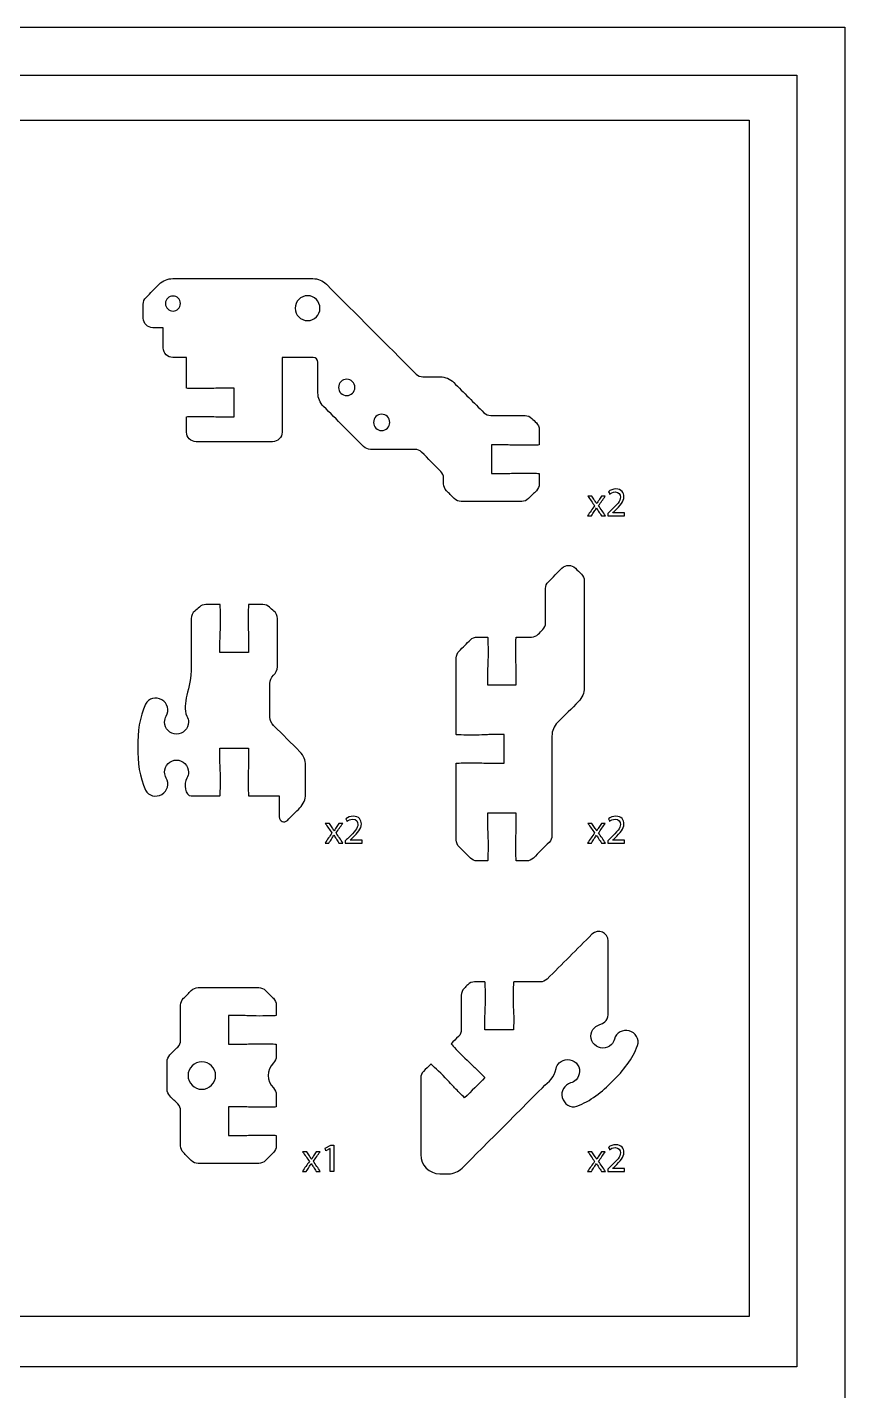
# Model space of a CAD drawing. Extents: x 0 to 465, y 0 to 285.
# Drawn here: x 379.7 to 465.2, y 142.7 to 285.2 of the extents above; entities that cross this region are included whole.
import ezdxf

# ---------------------------------------------------------------- set-up
doc = ezdxf.new("R2010")
doc.units = 0
doc.header["$MEASUREMENT"] = 0
doc.layers.add('DEFAULT', color=18, linetype='CONTINUOUS')

msp = doc.modelspace()

# ---------------------------------------------------------------- linework, layer by layer
at = {"layer": 'DEFAULT', "color": 18}
for points in [[(465.18, 0.18), (0.18, 0.18), (0.18, 285.18), (465.18, 285.18)], [(460.18, 145.18), (5.18, 145.18), (5.18, 280.18), (460.18, 280.18)], [(455.18, 150.45), (80.18, 150.45), (80.18, 275.45), (455.18, 275.45)], [(411.37, 168), (411.37, 168), (410.89, 167.74), (410.82, 168.03), (411.42, 168.35), (411.73, 168.35), (411.73, 165.6), (411.37, 165.6)]]:
    msp.add_lwpolyline(points, close=True, dxfattribs=at)
at = {"layer": 'DEFAULT', "color": 1}
for points, knots in [([(429.71, 241.53), (430, 241.53), (430.5, 241.49), (431.47, 241.49), (432.43, 241.49), (433.22, 241.51), (433.22, 241.53), (433.22, 242.06), (433.22, 242.59), (433.22, 243.12), (433.22, 243.39), (433.11, 243.64), (432.92, 243.83), (432.76, 243.99), (432.6, 244.15), (432.44, 244.3), (432.26, 244.49), (432, 244.6), (431.74, 244.6), (430.54, 244.6), (429.35, 244.6), (428.15, 244.6), (427.88, 244.6), (427.63, 244.7), (427.44, 244.89), (426.39, 245.94), (425.34, 247), (424.28, 248.05), (423.91, 248.43), (423.4, 248.64), (422.87, 248.64), (422.26, 248.64), (421.66, 248.64), (421.05, 248.64), (420.79, 248.64), (420.54, 248.75), (420.34, 248.93), (417.22, 252.06), (414.09, 255.19), (410.96, 258.32), (410.58, 258.7), (410.08, 258.91), (409.54, 258.91), (404.66, 258.91), (399.78, 258.91), (394.91, 258.91), (394.37, 258.91), (393.86, 258.7), (393.48, 258.32), (393.02, 257.86), (392.56, 257.4), (392.1, 256.93), (391.91, 256.75), (391.81, 256.49), (391.81, 256.22), (391.81, 255.74), (391.81, 255.26), (391.81, 254.77), (391.81, 254.22), (392.25, 253.78), (392.8, 253.78), (393.17, 253.78), (393.54, 253.78), (393.9, 253.78), (393.9, 253.07), (393.9, 252.36), (393.9, 251.66), (393.9, 251.11), (394.36, 250.66), (394.91, 250.66), (395.38, 250.66), (395.85, 250.66), (396.32, 250.66), (396.32, 249.59), (396.32, 248.53), (396.32, 247.46), (396.32, 247.43), (397.11, 247.41), (398.07, 247.41), (399.04, 247.41), (399.54, 247.46), (399.82, 247.46), (400.32, 247.46), (400.82, 247.46), (401.32, 247.46), (401.32, 246.46), (401.32, 245.46), (401.32, 244.46), (400.82, 244.46), (400.32, 244.46), (399.82, 244.46), (399.54, 244.46), (399.04, 244.51), (398.07, 244.51), (397.11, 244.51), (396.32, 244.49), (396.32, 244.46), (396.33, 243.93), (396.33, 243.4), (396.33, 242.86), (396.33, 242.31), (396.78, 241.86), (397.33, 241.86), (400, 241.86), (402.66, 241.86), (405.32, 241.86), (405.88, 241.86), (406.33, 242.31), (406.33, 242.86), (406.33, 245.46), (406.33, 248.06), (406.33, 250.66), (407.41, 250.66), (408.49, 250.66), (409.58, 250.66), (409.86, 250.66), (410.08, 250.44), (410.08, 250.16), (410.08, 249.09), (410.08, 248.03), (410.08, 246.96), (410.08, 246.43), (410.29, 245.92), (410.66, 245.55), (412.06, 244.15), (413.45, 242.75), (414.85, 241.35), (415.04, 241.17), (415.29, 241.06), (415.56, 241.06), (417.11, 241.06), (418.66, 241.06), (420.21, 241.06), (420.48, 241.06), (420.73, 240.96), (420.92, 240.77), (421.59, 240.1), (422.25, 239.43), (422.92, 238.76), (423.11, 238.57), (423.22, 238.32), (423.22, 238.05), (423.22, 237.85), (423.22, 237.65), (423.22, 237.45), (423.22, 237.18), (423.33, 236.93), (423.51, 236.74), (423.79, 236.47), (424.06, 236.19), (424.33, 235.91), (424.52, 235.73), (424.78, 235.62), (425.05, 235.62), (427.16, 235.62), (429.27, 235.62), (431.39, 235.62), (431.65, 235.62), (431.91, 235.73), (432.09, 235.91), (432.37, 236.19), (432.65, 236.47), (432.92, 236.74), (433.11, 236.93), (433.22, 237.18), (433.22, 237.45), (433.22, 237.81), (433.22, 238.17), (433.22, 238.54), (433.22, 238.56), (432.43, 238.59), (431.47, 238.59), (430.5, 238.59), (430, 238.54), (429.71, 238.54), (429.21, 238.54), (428.71, 238.54), (428.22, 238.54), (428.22, 239.54), (428.22, 240.54), (428.22, 241.53), (428.71, 241.53), (429.21, 241.53), (429.71, 241.53)], [4.25, 4.25, 4.25, 4.25, 5.25, 5.25, 5.25, 6.25, 6.25, 6.25, 10.75, 10.75, 10.75, 11.75, 11.75, 11.75, 13.659241, 13.659241, 13.659241, 14.659241, 14.659241, 14.659241, 24.839241, 24.839241, 24.839241, 25.839241, 25.839241, 25.839241, 38.517667, 38.517667, 38.517667, 39.517667, 39.517667, 39.517667, 44.667667, 44.667667, 44.667667, 45.667667, 45.667667, 45.667667, 83.306962, 83.306962, 83.306962, 84.306962, 84.306962, 84.306962, 125.786962, 125.786962, 125.786962, 126.786962, 126.786962, 126.786962, 132.351897, 132.351897, 132.351897, 133.351897, 133.351897, 133.351897, 137.461897, 137.461897, 137.461897, 138.461897, 138.461897, 138.461897, 141.581897, 141.581897, 141.581897, 147.581897, 147.581897, 147.581897, 148.581897, 148.581897, 148.581897, 152.601897, 152.601897, 152.601897, 161.671897, 161.671897, 161.671897, 162.671897, 162.671897, 162.671897, 163.671897, 163.671897, 163.671897, 167.921897, 167.921897, 167.921897, 176.421897, 176.421897, 176.421897, 180.671897, 180.671897, 180.671897, 181.671897, 181.671897, 181.671897, 182.671897, 182.671897, 182.671897, 187.201908, 187.201908, 187.201908, 188.201908, 188.201908, 188.201908, 210.851908, 210.851908, 210.851908, 211.851908, 211.851908, 211.851908, 233.951908, 233.951908, 233.951908, 243.161908, 243.161908, 243.161908, 244.161908, 244.161908, 244.161908, 253.231908, 253.231908, 253.231908, 254.231908, 254.231908, 254.231908, 271.032765, 271.032765, 271.032765, 272.032765, 272.032765, 272.032765, 285.222765, 285.222765, 285.222765, 286.222765, 286.222765, 286.222765, 294.26964, 294.26964, 294.26964, 295.26964, 295.26964, 295.26964, 296.97964, 296.97964, 296.97964, 297.97964, 297.97964, 297.97964, 301.28893, 301.28893, 301.28893, 302.28893, 302.28893, 302.28893, 320.25893, 320.25893, 320.25893, 321.25893, 321.25893, 321.25893, 324.58941, 324.58941, 324.58941, 325.58941, 325.58941, 325.58941, 328.66941, 328.66941, 328.66941, 329.66941, 329.66941, 329.66941, 330.66941, 330.66941, 330.66941, 334.91941, 334.91941, 334.91941, 343.41941, 343.41941, 343.41941, 347.66941, 347.66941, 347.66941, 347.66941]), ([(394.92, 255.52), (394.49, 255.52), (394.13, 255.87), (394.13, 256.31), (394.13, 256.74), (394.49, 257.09), (394.92, 257.09), (395.35, 257.09), (395.7, 256.74), (395.7, 256.31), (395.7, 255.87), (395.35, 255.52), (394.92, 255.52)], [1, 1, 1, 1, 2, 2, 2, 3, 3, 3, 4, 4, 4, 5, 5, 5, 5]), ([(409, 254.52), (408.28, 254.52), (407.69, 255.1), (407.69, 255.82), (407.69, 256.53), (408.28, 257.12), (409, 257.12), (409.71, 257.12), (410.29, 256.53), (410.29, 255.82), (410.29, 255.1), (409.71, 254.52), (409, 254.52)], [1, 1, 1, 1, 2, 2, 2, 3, 3, 3, 4, 4, 4, 5, 5, 5, 5]), ([(413.09, 246.68), (412.62, 246.68), (412.24, 247.06), (412.24, 247.53), (412.24, 248), (412.62, 248.39), (413.09, 248.39), (413.56, 248.39), (413.94, 248), (413.94, 247.53), (413.94, 247.06), (413.56, 246.68), (413.09, 246.68)], [1, 1, 1, 1, 2, 2, 2, 3, 3, 3, 4, 4, 4, 5, 5, 5, 5]), ([(416.74, 243.03), (416.27, 243.03), (415.89, 243.41), (415.89, 243.88), (415.89, 244.36), (416.27, 244.74), (416.74, 244.74), (417.21, 244.74), (417.59, 244.36), (417.59, 243.88), (417.59, 243.41), (417.21, 243.03), (416.74, 243.03)], [1, 1, 1, 1, 2, 2, 2, 3, 3, 3, 4, 4, 4, 5, 5, 5, 5]), ([(435.6, 228.64), (435.12, 228.17), (434.65, 227.7), (434.18, 227.22), (433.99, 227.03), (433.88, 226.78), (433.88, 226.52), (433.88, 225.32), (433.88, 224.12), (433.88, 222.93), (433.88, 222.66), (433.78, 222.41), (433.59, 222.22), (433.43, 222.06), (433.28, 221.9), (433.12, 221.74), (432.93, 221.56), (432.68, 221.45), (432.41, 221.45), (431.88, 221.45), (431.35, 221.45), (430.82, 221.45), (430.79, 221.45), (430.77, 220.67), (430.77, 219.7), (430.77, 218.73), (430.82, 218.24), (430.82, 217.95), (430.82, 217.45), (430.82, 216.95), (430.82, 216.45), (429.82, 216.45), (428.82, 216.45), (427.82, 216.45), (427.82, 216.95), (427.82, 217.45), (427.82, 217.95), (427.82, 218.24), (427.87, 218.73), (427.87, 219.7), (427.87, 220.67), (427.85, 221.45), (427.82, 221.45), (427.46, 221.45), (427.1, 221.45), (426.74, 221.45), (426.47, 221.45), (426.22, 221.35), (426.03, 221.16), (425.63, 220.76), (425.24, 220.37), (424.84, 219.97), (424.66, 219.79), (424.55, 219.53), (424.55, 219.27), (424.55, 216.59), (424.55, 213.92), (424.55, 211.25), (424.55, 211.22), (425.33, 211.2), (426.3, 211.2), (427.27, 211.2), (427.77, 211.25), (428.05, 211.25), (428.55, 211.25), (429.05, 211.25), (429.55, 211.25), (429.55, 210.25), (429.55, 209.25), (429.55, 208.25), (429.05, 208.25), (428.55, 208.25), (428.05, 208.25), (427.77, 208.25), (427.27, 208.3), (426.3, 208.3), (425.33, 208.3), (424.55, 208.28), (424.55, 208.25), (424.55, 205.58), (424.55, 202.9), (424.55, 200.23), (424.55, 199.96), (424.66, 199.71), (424.85, 199.52), (425.24, 199.13), (425.63, 198.74), (426.03, 198.34), (426.21, 198.16), (426.47, 198.05), (426.73, 198.05), (427.1, 198.05), (427.46, 198.05), (427.82, 198.05), (427.85, 198.05), (427.87, 198.83), (427.87, 199.8), (427.87, 200.77), (427.82, 201.26), (427.82, 201.55), (427.82, 202.05), (427.82, 202.55), (427.82, 203.05), (428.82, 203.05), (429.82, 203.05), (430.82, 203.05), (430.82, 202.55), (430.82, 202.05), (430.82, 201.55), (430.82, 201.26), (430.77, 200.77), (430.77, 199.8), (430.77, 198.83), (430.8, 198.05), (430.82, 198.05), (431.18, 198.05), (431.54, 198.05), (431.91, 198.05), (432.17, 198.05), (432.43, 198.16), (432.61, 198.34), (433.16, 198.89), (433.71, 199.44), (434.26, 199.99), (434.45, 200.17), (434.55, 200.43), (434.55, 200.7), (434.55, 204.16), (434.55, 207.63), (434.55, 211.1), (434.55, 211.63), (434.76, 212.14), (435.14, 212.52), (435.87, 213.25), (436.61, 213.98), (437.34, 214.72), (437.71, 215.09), (437.93, 215.6), (437.93, 216.13), (437.93, 219.86), (437.93, 223.59), (437.93, 227.32), (437.93, 227.58), (437.82, 227.84), (437.63, 228.02), (437.42, 228.23), (437.22, 228.44), (437.01, 228.64), (436.62, 229.03), (435.99, 229.03), (435.6, 228.64)], [0, 0, 0, 0, 5.696452, 5.696452, 5.696452, 6.696452, 6.696452, 6.696452, 16.873452, 16.873452, 16.873452, 17.873452, 17.873452, 17.873452, 19.789725, 19.789725, 19.789725, 20.789725, 20.789725, 20.789725, 25.289725, 25.289725, 25.289725, 26.289725, 26.289725, 26.289725, 27.289725, 27.289725, 27.289725, 31.539725, 31.539725, 31.539725, 40.039725, 40.039725, 40.039725, 44.289725, 44.289725, 44.289725, 45.289725, 45.289725, 45.289725, 46.289725, 46.289725, 46.289725, 49.365725, 49.365725, 49.365725, 50.365725, 50.365725, 50.365725, 55.117482, 55.117482, 55.117482, 56.117482, 56.117482, 56.117482, 78.833482, 78.833482, 78.833482, 79.833482, 79.833482, 79.833482, 80.833482, 80.833482, 80.833482, 85.093482, 85.093482, 85.093482, 93.593482, 93.593482, 93.593482, 97.853482, 97.853482, 97.853482, 98.853482, 98.853482, 98.853482, 99.853482, 99.853482, 99.853482, 122.597482, 122.597482, 122.597482, 123.597482, 123.597482, 123.597482, 128.328028, 128.328028, 128.328028, 129.328028, 129.328028, 129.328028, 132.415028, 132.415028, 132.415028, 133.415028, 133.415028, 133.415028, 134.415028, 134.415028, 134.415028, 138.665028, 138.665028, 138.665028, 147.165028, 147.165028, 147.165028, 151.415028, 151.415028, 151.415028, 152.415028, 152.415028, 152.415028, 153.415028, 153.415028, 153.415028, 156.492028, 156.492028, 156.492028, 157.492028, 157.492028, 157.492028, 164.08863, 164.08863, 164.08863, 165.08863, 165.08863, 165.08863, 194.58463, 194.58463, 194.58463, 195.58463, 195.58463, 195.58463, 204.407908, 204.407908, 204.407908, 205.407908, 205.407908, 205.407908, 237.112908, 237.112908, 237.112908, 238.112908, 238.112908, 238.112908, 240.60334, 240.60334, 240.60334, 241.60334, 241.60334, 241.60334, 241.60334]), ([(406.03, 202.64), (406.03, 203.38), (406.03, 204.11), (406.03, 204.84), (404.96, 204.84), (403.9, 204.84), (402.83, 204.84), (402.8, 204.87), (402.78, 205.64), (402.78, 206.59), (402.78, 207.56), (402.83, 208.05), (402.83, 208.34), (402.83, 208.84), (402.83, 209.34), (402.83, 209.84), (401.83, 209.84), (400.83, 209.84), (399.83, 209.84), (399.83, 209.34), (399.83, 208.84), (399.83, 208.34), (399.83, 208.06), (399.88, 207.56), (399.88, 206.59), (399.88, 205.64), (399.85, 204.86), (399.83, 204.84), (398.83, 204.84), (397.83, 204.84), (396.83, 204.84), (396.17, 204.84), (396.02, 206.11), (396.37, 206.71), (396.47, 206.89), (396.54, 207.11), (396.54, 207.33), (396.54, 208.02), (395.98, 208.59), (395.29, 208.59), (394.6, 208.59), (394.04, 208.02), (394.04, 207.33), (394.04, 207.11), (394.1, 206.9), (394.21, 206.71), (394.55, 206.12), (394.35, 205.35), (393.75, 205), (393.15, 204.66), (392.33, 204.83), (392.04, 205.46), (391.4, 206.81), (391.23, 208.37), (391.23, 209.95), (391.23, 211.52), (391.4, 213.08), (392.04, 214.43), (392.33, 215.06), (393.15, 215.23), (393.75, 214.89), (394.35, 214.54), (394.55, 213.78), (394.21, 213.18), (394.1, 213), (394.04, 212.78), (394.04, 212.55), (394.04, 211.86), (394.6, 211.3), (395.29, 211.3), (395.98, 211.3), (396.54, 211.86), (396.54, 212.55), (396.54, 212.78), (396.46, 212.98), (396.37, 213.18), (395.77, 214.52), (396.83, 215.99), (396.83, 218.36), (396.83, 219.62), (396.83, 222.14), (396.83, 223.39), (396.84, 223.69), (396.96, 223.97), (397.19, 224.16), (397.36, 224.29), (397.52, 224.43), (397.68, 224.58), (397.85, 224.75), (398.1, 224.84), (398.35, 224.85), (398.85, 224.84), (399.34, 224.84), (399.84, 224.84), (399.86, 224.81), (399.89, 224.04), (399.89, 223.09), (399.89, 222.13), (399.83, 221.63), (399.84, 221.34), (399.83, 220.84), (399.83, 220.34), (399.83, 219.84), (400.83, 219.84), (401.83, 219.84), (402.83, 219.84), (402.83, 220.34), (402.83, 220.84), (402.83, 221.34), (402.83, 221.62), (402.78, 222.13), (402.78, 223.1), (402.78, 224.04), (402.81, 224.82), (402.83, 224.84), (403.33, 224.84), (403.83, 224.84), (404.32, 224.84), (404.58, 224.84), (404.82, 224.75), (405.01, 224.57), (405.16, 224.43), (405.31, 224.29), (405.47, 224.16), (405.71, 223.97), (405.84, 223.69), (405.84, 223.39), (405.84, 221.71), (405.84, 220.03), (405.84, 218.35), (405.84, 218), (405.67, 217.69), (405.42, 217.45), (405.19, 217.23), (405.06, 216.92), (405.06, 216.59), (405.06, 215.42), (405.06, 214.26), (405.06, 213.09), (405.06, 212.76), (405.2, 212.43), (405.44, 212.2), (405.46, 212.19), (405.47, 212.18), (405.48, 212.17), (406.39, 211.26), (407.29, 210.36), (408.2, 209.45), (408.57, 209.08), (408.78, 208.57), (408.78, 208.04), (408.78, 207.03), (408.78, 206.02), (408.78, 205.01), (408.78, 204.48), (408.57, 203.97), (408.19, 203.6), (407.76, 203.16), (407.32, 202.73), (406.88, 202.29), (406.57, 201.97), (406.03, 202.2), (406.03, 202.64)], [1, 1, 1, 1, 7.22, 7.22, 7.22, 16.3, 16.3, 16.3, 17.3, 17.3, 17.3, 18.3, 18.3, 18.3, 22.550012, 22.550012, 22.550012, 31.050012, 31.050012, 31.050012, 35.300024, 35.300024, 35.300024, 36.300024, 36.300024, 36.300024, 37.300024, 37.300024, 37.300024, 45.800024, 45.800024, 45.800024, 46.800024, 46.800024, 46.800024, 47.800024, 47.800024, 47.800024, 48.800024, 48.800024, 48.800024, 49.800024, 49.800024, 49.800024, 50.800024, 50.800024, 50.800024, 51.800024, 51.800024, 51.800024, 52.800024, 52.800024, 52.800024, 53.800024, 53.800024, 53.800024, 54.800024, 54.800024, 54.800024, 55.800024, 55.800024, 55.800024, 56.800024, 56.800024, 56.800024, 57.800024, 57.800024, 57.800024, 58.800024, 58.800024, 58.800024, 59.800024, 59.800024, 59.800024, 60.800024, 60.800024, 60.800024, 61.800024, 61.800024, 61.800024, 62.800024, 62.800024, 62.800024, 63.800024, 63.800024, 63.800024, 64.800024, 64.800024, 64.800024, 65.800024, 65.800024, 65.800024, 70.000035, 70.000035, 70.000035, 71.000035, 71.000035, 71.000035, 72.000035, 72.000035, 72.000035, 76.250047, 76.250047, 76.250047, 84.750047, 84.750047, 84.750047, 89.000059, 89.000059, 89.000059, 90.000059, 90.000059, 90.000059, 91.000059, 91.000059, 91.000059, 95.220059, 95.220059, 95.220059, 96.220059, 96.220059, 96.220059, 97.220059, 97.220059, 97.220059, 98.220059, 98.220059, 98.220059, 112.500059, 112.500059, 112.500059, 113.500059, 113.500059, 113.500059, 114.500059, 114.500059, 114.500059, 124.410064, 124.410064, 124.410064, 125.410064, 125.410064, 125.410064, 125.565628, 125.565628, 125.565628, 136.448003, 136.448003, 136.448003, 137.448003, 137.448003, 137.448003, 146.028009, 146.028009, 146.028009, 147.028009, 147.028009, 147.028009, 152.288883, 152.288883, 152.288883, 153.288883, 153.288883, 153.288883, 153.288883]), ([(423.74, 165.35), (423.43, 165.35), (423.13, 165.35), (422.83, 165.35), (421.72, 165.35), (420.82, 166.25), (420.83, 167.35), (420.83, 170.02), (420.83, 172.68), (420.83, 175.34), (420.83, 175.61), (420.93, 175.86), (421.12, 176.05), (421.37, 176.31), (421.63, 176.56), (421.89, 176.82), (421.92, 176.82), (422.49, 176.28), (423.16, 175.62), (423.84, 174.93), (424.16, 174.54), (424.36, 174.34), (424.72, 173.99), (425.07, 173.63), (425.42, 173.28), (426.13, 173.99), (426.84, 174.69), (427.55, 175.4), (427.19, 175.76), (426.84, 176.11), (426.48, 176.46), (426.28, 176.66), (425.9, 176.98), (425.21, 177.67), (424.54, 178.34), (424.01, 178.9), (424.01, 178.94), (424.26, 179.19), (424.52, 179.45), (424.78, 179.7), (424.97, 179.89), (425.07, 180.15), (425.07, 180.41), (425.07, 181.61), (425.07, 182.81), (425.07, 184.01), (425.07, 184.28), (425.17, 184.53), (425.37, 184.72), (425.49, 184.85), (425.62, 184.98), (425.75, 185.11), (425.94, 185.3), (426.19, 185.4), (426.46, 185.4), (426.82, 185.4), (427.19, 185.4), (427.55, 185.4), (427.57, 185.38), (427.6, 184.61), (427.6, 183.65), (427.6, 182.68), (427.55, 182.19), (427.55, 181.9), (427.55, 181.4), (427.55, 180.9), (427.55, 180.4), (428.55, 180.4), (429.55, 180.4), (430.54, 180.4), (430.55, 180.9), (430.55, 181.4), (430.55, 181.9), (430.55, 182.19), (430.49, 182.68), (430.49, 183.65), (430.5, 184.6), (430.52, 185.37), (430.55, 185.4), (431.48, 185.4), (432.41, 185.4), (433.33, 185.4), (433.6, 185.4), (433.85, 185.51), (434.04, 185.7), (435.61, 187.26), (437.17, 188.82), (438.74, 190.39), (439.36, 191.02), (440.44, 190.57), (440.44, 189.68), (440.44, 187.28), (440.44, 184.87), (440.44, 182.47), (440.44, 181.76), (440.44, 181.26), (439.56, 180.94), (439.36, 180.87), (439.16, 180.78), (439, 180.62), (438.51, 180.13), (438.51, 179.33), (439, 178.85), (439.49, 178.36), (440.28, 178.36), (440.77, 178.85), (440.93, 179.01), (441.04, 179.2), (441.09, 179.41), (441.27, 180.08), (441.95, 180.47), (442.62, 180.29), (443.29, 180.11), (443.74, 179.41), (443.51, 178.76), (443, 177.36), (442.02, 176.14), (440.9, 175.02), (439.79, 173.9), (438.57, 172.92), (437.16, 172.42), (436.51, 172.18), (435.81, 172.64), (435.63, 173.31), (435.45, 173.97), (435.85, 174.66), (436.51, 174.84), (436.72, 174.89), (436.92, 175), (437.07, 175.16), (437.56, 175.65), (437.56, 176.44), (437.08, 176.93), (436.59, 177.42), (435.79, 177.42), (435.31, 176.93), (435.14, 176.77), (435.03, 176.58), (434.99, 176.37), (434.79, 175.35), (434.3, 175.08), (433.55, 174.34), (431.45, 172.24), (425.15, 165.94), (425.15, 165.94), (424.78, 165.56), (424.27, 165.35), (423.74, 165.35)], [1, 1, 1, 1, 3.59, 3.59, 3.59, 4.59, 4.59, 4.59, 27.240002, 27.240002, 27.240002, 28.240002, 28.240002, 28.240002, 31.322988, 31.322988, 31.322988, 32.322988, 32.322988, 32.322988, 33.322988, 33.322988, 33.322988, 37.579794, 37.579794, 37.579794, 46.09336, 46.09336, 46.09336, 50.350143, 50.350143, 50.350143, 51.350143, 51.350143, 51.350143, 52.350143, 52.350143, 52.350143, 55.419019, 55.419019, 55.419019, 56.419019, 56.419019, 56.419019, 66.629019, 66.629019, 66.629019, 67.629019, 67.629019, 67.629019, 69.184653, 69.184653, 69.184653, 70.184653, 70.184653, 70.184653, 73.274653, 73.274653, 73.274653, 74.274653, 74.274653, 74.274653, 75.274653, 75.274653, 75.274653, 79.514653, 79.514653, 79.514653, 88.004659, 88.004659, 88.004659, 92.254671, 92.254671, 92.254671, 93.254671, 93.254671, 93.254671, 94.254671, 94.254671, 94.254671, 102.154671, 102.154671, 102.154671, 103.154671, 103.154671, 103.154671, 121.970784, 121.970784, 121.970784, 122.970784, 122.970784, 122.970784, 143.410784, 143.410784, 143.410784, 144.410784, 144.410784, 144.410784, 145.410784, 145.410784, 145.410784, 146.410784, 146.410784, 146.410784, 147.410784, 147.410784, 147.410784, 148.410784, 148.410784, 148.410784, 149.410784, 149.410784, 149.410784, 150.410784, 150.410784, 150.410784, 151.410784, 151.410784, 151.410784, 152.410784, 152.410784, 152.410784, 153.410784, 153.410784, 153.410784, 154.410784, 154.410784, 154.410784, 155.410784, 155.410784, 155.410784, 156.410784, 156.410784, 156.410784, 157.410784, 157.410784, 157.410784, 158.410784, 158.410784, 158.410784, 159.410784, 159.410784, 159.410784, 160.410784, 160.410784, 160.410784, 161.410784, 161.410784, 161.410784, 161.410784]), ([(402.21, 181.89), (402.5, 181.89), (402.99, 181.84), (403.96, 181.84), (404.93, 181.84), (405.71, 181.87), (405.71, 181.89), (405.71, 182.26), (405.71, 182.62), (405.71, 182.98), (405.71, 183.24), (405.61, 183.5), (405.42, 183.69), (405.15, 183.96), (404.87, 184.24), (404.59, 184.51), (404.4, 184.7), (404.15, 184.81), (403.88, 184.81), (401.77, 184.81), (399.65, 184.81), (397.54, 184.81), (397.27, 184.81), (397.02, 184.7), (396.83, 184.51), (396.56, 184.24), (396.28, 183.96), (396, 183.69), (395.82, 183.5), (395.72, 183.24), (395.72, 182.98), (395.72, 181.76), (395.72, 180.53), (395.72, 179.31), (395.72, 179.04), (395.61, 178.79), (395.42, 178.6), (395.15, 178.33), (394.87, 178.05), (394.59, 177.77), (394.41, 177.59), (394.3, 177.33), (394.3, 177.07), (394.3, 176.11), (394.3, 175.14), (394.3, 174.18), (394.3, 173.92), (394.41, 173.66), (394.59, 173.48), (394.87, 173.2), (395.15, 172.92), (395.42, 172.65), (395.61, 172.46), (395.72, 172.21), (395.72, 171.94), (395.72, 170.71), (395.72, 169.49), (395.72, 168.26), (395.72, 168), (395.82, 167.74), (396, 167.56), (396.28, 167.28), (396.55, 167), (396.83, 166.73), (397.02, 166.54), (397.27, 166.43), (397.54, 166.43), (399.65, 166.44), (401.77, 166.44), (403.88, 166.44), (404.15, 166.44), (404.4, 166.54), (404.59, 166.73), (404.87, 167.01), (405.14, 167.28), (405.42, 167.56), (405.61, 167.74), (405.71, 168), (405.71, 168.27), (405.71, 168.63), (405.71, 168.99), (405.71, 169.35), (405.71, 169.38), (404.93, 169.4), (403.96, 169.4), (402.99, 169.4), (402.5, 169.35), (402.21, 169.35), (401.71, 169.35), (401.21, 169.35), (400.71, 169.35), (400.71, 170.35), (400.71, 171.35), (400.71, 172.35), (401.21, 172.35), (401.71, 172.35), (402.21, 172.35), (402.5, 172.35), (402.99, 172.3), (403.96, 172.3), (404.93, 172.3), (405.71, 172.32), (405.71, 172.35), (405.71, 172.77), (405.71, 173.19), (405.71, 173.61), (405.71, 173.87), (405.61, 174.13), (405.42, 174.32), (404.7, 175.04), (404.69, 176.2), (405.42, 176.93), (405.61, 177.11), (405.71, 177.37), (405.71, 177.64), (405.71, 178.06), (405.71, 178.48), (405.71, 178.89), (405.71, 178.92), (404.93, 178.94), (403.96, 178.94), (402.99, 178.94), (402.5, 178.89), (402.21, 178.89), (401.71, 178.89), (401.21, 178.89), (400.71, 178.89), (400.71, 179.89), (400.71, 180.89), (400.71, 181.89), (401.21, 181.89), (401.71, 181.89), (402.21, 181.89)], [4.25, 4.25, 4.25, 4.25, 5.25, 5.25, 5.25, 6.25, 6.25, 6.25, 9.33, 9.33, 9.33, 10.33, 10.33, 10.33, 13.66048, 13.66048, 13.66048, 14.66048, 14.66048, 14.66048, 32.64048, 32.64048, 32.64048, 33.64048, 33.64048, 33.64048, 36.963882, 36.963882, 36.963882, 37.963882, 37.963882, 37.963882, 48.373882, 48.373882, 48.373882, 49.373882, 49.373882, 49.373882, 52.697284, 52.697284, 52.697284, 53.697284, 53.697284, 53.697284, 61.877284, 61.877284, 61.877284, 62.877284, 62.877284, 62.877284, 66.200686, 66.200686, 66.200686, 67.200686, 67.200686, 67.200686, 77.620686, 77.620686, 77.620686, 78.620686, 78.620686, 78.620686, 81.937024, 81.937024, 81.937024, 82.937024, 82.937024, 82.937024, 100.927027, 100.927027, 100.927027, 101.927027, 101.927027, 101.927027, 105.250459, 105.250459, 105.250459, 106.250459, 106.250459, 106.250459, 109.330459, 109.330459, 109.330459, 110.330459, 110.330459, 110.330459, 111.330459, 111.330459, 111.330459, 115.580459, 115.580459, 115.580459, 124.080459, 124.080459, 124.080459, 128.330459, 128.330459, 128.330459, 129.330459, 129.330459, 129.330459, 130.330459, 130.330459, 130.330459, 133.890459, 133.890459, 133.890459, 134.890459, 134.890459, 134.890459, 135.890459, 135.890459, 135.890459, 136.890459, 136.890459, 136.890459, 140.460459, 140.460459, 140.460459, 141.460459, 141.460459, 141.460459, 142.460459, 142.460459, 142.460459, 146.710459, 146.710459, 146.710459, 155.210459, 155.210459, 155.210459, 159.460459, 159.460459, 159.460459, 159.460459]), ([(397.93, 174.18), (397.14, 174.18), (396.49, 174.82), (396.49, 175.62), (396.49, 176.42), (397.14, 177.06), (397.93, 177.06), (398.73, 177.06), (399.38, 176.42), (399.38, 175.62), (399.38, 174.82), (398.73, 174.18), (397.93, 174.18)], [1, 1, 1, 1, 2, 2, 2, 3, 3, 3, 4, 4, 4, 5, 5, 5, 5])]:
    msp.add_open_spline(points, degree=3, knots=knots, dxfattribs=at)
at = {"layer": 'DEFAULT', "color": 18}
for points, knots in [([(440.39, 234.12), (440.39, 234.2), (440.39, 234.27), (440.39, 234.35), (440.49, 234.44), (440.59, 234.54), (440.69, 234.63), (441.39, 235.3), (441.71, 235.66), (441.71, 236.07), (441.71, 236.35), (441.57, 236.61), (441.16, 236.61), (440.91, 236.61), (440.71, 236.48), (440.58, 236.38), (440.54, 236.46), (440.5, 236.55), (440.46, 236.64), (440.65, 236.8), (440.92, 236.92), (441.24, 236.92), (441.83, 236.92), (442.08, 236.51), (442.08, 236.12), (442.08, 235.61), (441.71, 235.2), (441.13, 234.64), (441.06, 234.57), (440.99, 234.51), (440.91, 234.43), (441.33, 234.43), (441.74, 234.43), (442.15, 234.43), (442.15, 234.33), (442.15, 234.22), (442.15, 234.12), (441.56, 234.12), (440.98, 234.12), (440.39, 234.12)], [4.977, 4.977, 4.977, 4.977, 5.625, 5.625, 5.625, 6.778427, 6.778427, 6.778427, 7.778427, 7.778427, 7.778427, 8.778427, 8.778427, 8.778427, 9.778427, 9.778427, 9.778427, 10.593868, 10.593868, 10.593868, 11.593868, 11.593868, 11.593868, 12.593868, 12.593868, 12.593868, 13.593868, 13.593868, 13.593868, 14.467075, 14.467075, 14.467075, 17.968075, 17.968075, 17.968075, 18.843075, 18.843075, 18.843075, 23.820075, 23.820075, 23.820075, 23.820075]), ([(438.73, 236.17), (438.82, 236.02), (438.92, 235.88), (439.02, 235.73), (439.09, 235.61), (439.16, 235.51), (439.23, 235.39), (439.23, 235.39), (439.23, 235.39), (439.24, 235.39), (439.31, 235.52), (439.37, 235.62), (439.44, 235.73), (439.54, 235.88), (439.63, 236.02), (439.73, 236.17), (439.86, 236.17), (440, 236.17), (440.13, 236.17), (439.9, 235.84), (439.67, 235.51), (439.43, 235.18), (439.67, 234.83), (439.91, 234.47), (440.15, 234.12), (440.01, 234.12), (439.87, 234.12), (439.73, 234.12), (439.63, 234.27), (439.53, 234.43), (439.43, 234.58), (439.35, 234.7), (439.28, 234.81), (439.2, 234.94), (439.13, 234.81), (439.06, 234.7), (438.98, 234.58), (438.89, 234.43), (438.79, 234.27), (438.69, 234.12), (438.55, 234.12), (438.41, 234.12), (438.28, 234.12), (438.52, 234.47), (438.76, 234.82), (439.01, 235.17), (438.77, 235.5), (438.54, 235.83), (438.31, 236.17), (438.45, 236.17), (438.59, 236.17), (438.73, 236.17)], [1.175, 1.175, 1.175, 1.175, 2.671861, 2.671861, 2.671861, 3.671861, 3.671861, 3.671861, 3.707861, 3.707861, 3.707861, 4.707861, 4.707861, 4.707861, 6.188091, 6.188091, 6.188091, 7.327091, 7.327091, 7.327091, 10.761577, 10.761577, 10.761577, 14.387252, 14.387252, 14.387252, 15.586252, 15.586252, 15.586252, 17.147267, 17.147267, 17.147267, 18.170267, 18.170267, 18.170267, 19.170267, 19.170267, 19.170267, 20.723686, 20.723686, 20.723686, 21.887686, 21.887686, 21.887686, 25.497313, 25.497313, 25.497313, 28.954442, 28.954442, 28.954442, 30.129442, 30.129442, 30.129442, 30.129442]), ([(412.93, 199.92), (412.93, 200), (412.93, 200.07), (412.93, 200.15), (413.03, 200.24), (413.13, 200.34), (413.23, 200.43), (413.93, 201.1), (414.25, 201.46), (414.25, 201.87), (414.25, 202.15), (414.11, 202.41), (413.7, 202.41), (413.45, 202.41), (413.25, 202.28), (413.12, 202.18), (413.08, 202.26), (413.04, 202.35), (413, 202.44), (413.19, 202.6), (413.46, 202.72), (413.78, 202.72), (414.37, 202.72), (414.62, 202.31), (414.62, 201.92), (414.62, 201.41), (414.25, 201), (413.67, 200.44), (413.6, 200.37), (413.53, 200.31), (413.45, 200.23), (413.87, 200.23), (414.28, 200.23), (414.69, 200.23), (414.69, 200.13), (414.69, 200.02), (414.69, 199.92), (414.1, 199.92), (413.52, 199.92), (412.93, 199.92)], [4.978, 4.978, 4.978, 4.978, 5.626, 5.626, 5.626, 6.779427, 6.779427, 6.779427, 7.779427, 7.779427, 7.779427, 8.779427, 8.779427, 8.779427, 9.779427, 9.779427, 9.779427, 10.595779, 10.595779, 10.595779, 11.595779, 11.595779, 11.595779, 12.595779, 12.595779, 12.595779, 13.595779, 13.595779, 13.595779, 14.468986, 14.468986, 14.468986, 17.971986, 17.971986, 17.971986, 18.846986, 18.846986, 18.846986, 23.824986, 23.824986, 23.824986, 23.824986]), ([(440.39, 199.92), (440.39, 200), (440.39, 200.07), (440.39, 200.15), (440.49, 200.24), (440.59, 200.34), (440.69, 200.43), (441.39, 201.1), (441.71, 201.46), (441.71, 201.87), (441.71, 202.15), (441.57, 202.41), (441.16, 202.41), (440.91, 202.41), (440.71, 202.28), (440.58, 202.18), (440.54, 202.26), (440.5, 202.35), (440.46, 202.44), (440.65, 202.6), (440.92, 202.72), (441.24, 202.72), (441.83, 202.72), (442.08, 202.31), (442.08, 201.92), (442.08, 201.41), (441.71, 201), (441.13, 200.44), (441.06, 200.37), (440.99, 200.31), (440.91, 200.23), (441.33, 200.23), (441.74, 200.23), (442.15, 200.23), (442.15, 200.13), (442.15, 200.02), (442.15, 199.92), (441.56, 199.92), (440.98, 199.92), (440.39, 199.92)], [4.977, 4.977, 4.977, 4.977, 5.625, 5.625, 5.625, 6.778427, 6.778427, 6.778427, 7.778427, 7.778427, 7.778427, 8.778427, 8.778427, 8.778427, 9.778427, 9.778427, 9.778427, 10.594779, 10.594779, 10.594779, 11.594779, 11.594779, 11.594779, 12.594779, 12.594779, 12.594779, 13.594779, 13.594779, 13.594779, 14.467986, 14.467986, 14.467986, 17.968986, 17.968986, 17.968986, 18.843986, 18.843986, 18.843986, 23.820986, 23.820986, 23.820986, 23.820986]), ([(411.27, 201.97), (411.36, 201.82), (411.46, 201.68), (411.56, 201.53), (411.63, 201.41), (411.7, 201.31), (411.76, 201.19), (411.77, 201.19), (411.77, 201.19), (411.78, 201.19), (411.85, 201.32), (411.91, 201.42), (411.98, 201.53), (412.08, 201.68), (412.17, 201.82), (412.27, 201.97), (412.4, 201.97), (412.54, 201.97), (412.67, 201.97), (412.44, 201.64), (412.2, 201.31), (411.97, 200.98), (412.21, 200.63), (412.45, 200.27), (412.69, 199.92), (412.55, 199.92), (412.41, 199.92), (412.27, 199.92), (412.17, 200.07), (412.07, 200.23), (411.97, 200.38), (411.89, 200.5), (411.82, 200.61), (411.74, 200.74), (411.67, 200.61), (411.6, 200.5), (411.52, 200.38), (411.42, 200.23), (411.33, 200.07), (411.23, 199.92), (411.09, 199.92), (410.95, 199.92), (410.82, 199.92), (411.06, 200.27), (411.3, 200.62), (411.54, 200.97), (411.31, 201.3), (411.08, 201.63), (410.85, 201.97), (410.99, 201.97), (411.13, 201.97), (411.27, 201.97)], [0, 0, 0, 0, 1.496861, 1.496861, 1.496861, 2.496861, 2.496861, 2.496861, 2.532861, 2.532861, 2.532861, 3.532861, 3.532861, 3.532861, 5.01254, 5.01254, 5.01254, 6.15254, 6.15254, 6.15254, 9.587025, 9.587025, 9.587025, 13.212701, 13.212701, 13.212701, 14.412701, 14.412701, 14.412701, 15.973171, 15.973171, 15.973171, 16.997171, 16.997171, 16.997171, 17.997171, 17.997171, 17.997171, 19.551669, 19.551669, 19.551669, 20.714669, 20.714669, 20.714669, 24.324297, 24.324297, 24.324297, 27.781425, 27.781425, 27.781425, 28.956425, 28.956425, 28.956425, 28.956425]), ([(438.73, 201.97), (438.82, 201.82), (438.92, 201.68), (439.02, 201.53), (439.09, 201.41), (439.16, 201.31), (439.23, 201.19), (439.23, 201.19), (439.23, 201.19), (439.24, 201.19), (439.31, 201.32), (439.37, 201.42), (439.44, 201.53), (439.54, 201.68), (439.63, 201.82), (439.73, 201.97), (439.86, 201.97), (440, 201.97), (440.13, 201.97), (439.9, 201.64), (439.67, 201.31), (439.43, 200.98), (439.67, 200.63), (439.91, 200.27), (440.15, 199.92), (440.01, 199.92), (439.87, 199.92), (439.73, 199.92), (439.63, 200.07), (439.53, 200.23), (439.43, 200.38), (439.35, 200.5), (439.28, 200.61), (439.2, 200.74), (439.13, 200.61), (439.06, 200.5), (438.98, 200.38), (438.89, 200.23), (438.79, 200.07), (438.69, 199.92), (438.55, 199.92), (438.41, 199.92), (438.28, 199.92), (438.52, 200.27), (438.76, 200.62), (439.01, 200.97), (438.77, 201.3), (438.54, 201.63), (438.31, 201.97), (438.45, 201.97), (438.59, 201.97), (438.73, 201.97)], [1.175, 1.175, 1.175, 1.175, 2.671861, 2.671861, 2.671861, 3.671861, 3.671861, 3.671861, 3.707861, 3.707861, 3.707861, 4.707861, 4.707861, 4.707861, 6.188091, 6.188091, 6.188091, 7.327091, 7.327091, 7.327091, 10.761577, 10.761577, 10.761577, 14.387252, 14.387252, 14.387252, 15.586252, 15.586252, 15.586252, 17.147267, 17.147267, 17.147267, 18.170267, 18.170267, 18.170267, 19.170267, 19.170267, 19.170267, 20.723686, 20.723686, 20.723686, 21.887686, 21.887686, 21.887686, 25.497313, 25.497313, 25.497313, 28.954442, 28.954442, 28.954442, 30.129442, 30.129442, 30.129442, 30.129442]), ([(440.39, 165.6), (440.39, 165.67), (440.39, 165.75), (440.39, 165.83), (440.49, 165.92), (440.59, 166.02), (440.69, 166.11), (441.39, 166.78), (441.71, 167.13), (441.71, 167.55), (441.71, 167.83), (441.57, 168.09), (441.16, 168.09), (440.91, 168.09), (440.71, 167.96), (440.58, 167.85), (440.54, 167.94), (440.5, 168.03), (440.46, 168.11), (440.65, 168.28), (440.92, 168.39), (441.24, 168.39), (441.83, 168.39), (442.08, 167.99), (442.08, 167.59), (442.08, 167.09), (441.71, 166.68), (441.13, 166.12), (441.06, 166.05), (440.99, 165.98), (440.91, 165.91), (441.33, 165.91), (441.74, 165.91), (442.15, 165.91), (442.15, 165.8), (442.15, 165.7), (442.15, 165.6), (441.56, 165.6), (440.98, 165.6), (440.39, 165.6)], [4.977, 4.977, 4.977, 4.977, 5.625, 5.625, 5.625, 6.778427, 6.778427, 6.778427, 7.778427, 7.778427, 7.778427, 8.778427, 8.778427, 8.778427, 9.778427, 9.778427, 9.778427, 10.593868, 10.593868, 10.593868, 11.593868, 11.593868, 11.593868, 12.593868, 12.593868, 12.593868, 13.593868, 13.593868, 13.593868, 14.467075, 14.467075, 14.467075, 17.968075, 17.968075, 17.968075, 18.843075, 18.843075, 18.843075, 23.820075, 23.820075, 23.820075, 23.820075]), ([(408.9, 167.65), (409, 167.5), (409.09, 167.35), (409.19, 167.21), (409.27, 167.09), (409.33, 166.99), (409.4, 166.87), (409.4, 166.87), (409.41, 166.87), (409.41, 166.87), (409.48, 166.99), (409.55, 167.1), (409.61, 167.21), (409.71, 167.36), (409.8, 167.5), (409.9, 167.65), (410.03, 167.65), (410.17, 167.65), (410.3, 167.65), (410.07, 167.32), (409.84, 166.99), (409.6, 166.66), (409.84, 166.3), (410.08, 165.95), (410.32, 165.6), (410.18, 165.6), (410.04, 165.6), (409.9, 165.6), (409.8, 165.75), (409.7, 165.91), (409.6, 166.06), (409.52, 166.18), (409.45, 166.29), (409.37, 166.41), (409.3, 166.29), (409.23, 166.18), (409.16, 166.06), (409.06, 165.91), (408.96, 165.75), (408.86, 165.6), (408.72, 165.6), (408.59, 165.6), (408.45, 165.6), (408.69, 165.95), (408.93, 166.29), (409.18, 166.64), (408.95, 166.98), (408.71, 167.31), (408.48, 167.65), (408.62, 167.65), (408.76, 167.65), (408.9, 167.65)], [0, 0, 0, 0, 1.497694, 1.497694, 1.497694, 2.497694, 2.497694, 2.497694, 2.533694, 2.533694, 2.533694, 3.533694, 3.533694, 3.533694, 5.013373, 5.013373, 5.013373, 6.153373, 6.153373, 6.153373, 9.587859, 9.587859, 9.587859, 13.213534, 13.213534, 13.213534, 14.413534, 14.413534, 14.413534, 15.973166, 15.973166, 15.973166, 16.997166, 16.997166, 16.997166, 17.997166, 17.997166, 17.997166, 19.550822, 19.550822, 19.550822, 20.713822, 20.713822, 20.713822, 24.32345, 24.32345, 24.32345, 27.780579, 27.780579, 27.780579, 28.955579, 28.955579, 28.955579, 28.955579]), ([(438.73, 167.65), (438.82, 167.5), (438.92, 167.35), (439.02, 167.21), (439.09, 167.09), (439.16, 166.99), (439.23, 166.87), (439.23, 166.87), (439.23, 166.87), (439.24, 166.87), (439.31, 166.99), (439.37, 167.1), (439.44, 167.21), (439.54, 167.36), (439.63, 167.5), (439.73, 167.65), (439.86, 167.65), (440, 167.65), (440.13, 167.65), (439.9, 167.32), (439.67, 166.99), (439.43, 166.66), (439.67, 166.3), (439.91, 165.95), (440.15, 165.6), (440.01, 165.6), (439.87, 165.6), (439.73, 165.6), (439.63, 165.75), (439.53, 165.91), (439.43, 166.06), (439.35, 166.18), (439.28, 166.29), (439.2, 166.41), (439.13, 166.29), (439.06, 166.18), (438.98, 166.06), (438.89, 165.91), (438.79, 165.75), (438.69, 165.6), (438.55, 165.6), (438.41, 165.6), (438.28, 165.6), (438.52, 165.95), (438.76, 166.29), (439.01, 166.64), (438.77, 166.98), (438.54, 167.31), (438.31, 167.65), (438.45, 167.65), (438.59, 167.65), (438.73, 167.65)], [0, 0, 0, 0, 1.497694, 1.497694, 1.497694, 2.497694, 2.497694, 2.497694, 2.533694, 2.533694, 2.533694, 3.533694, 3.533694, 3.533694, 5.013924, 5.013924, 5.013924, 6.152924, 6.152924, 6.152924, 9.58741, 9.58741, 9.58741, 13.213085, 13.213085, 13.213085, 14.412085, 14.412085, 14.412085, 15.972263, 15.972263, 15.972263, 16.995263, 16.995263, 16.995263, 17.995263, 17.995263, 17.995263, 19.547839, 19.547839, 19.547839, 20.711839, 20.711839, 20.711839, 24.321467, 24.321467, 24.321467, 27.778595, 27.778595, 27.778595, 28.953595, 28.953595, 28.953595, 28.953595])]:
    msp.add_open_spline(points, degree=3, knots=knots, dxfattribs=at)

doc.saveas('drawing.dxf')
